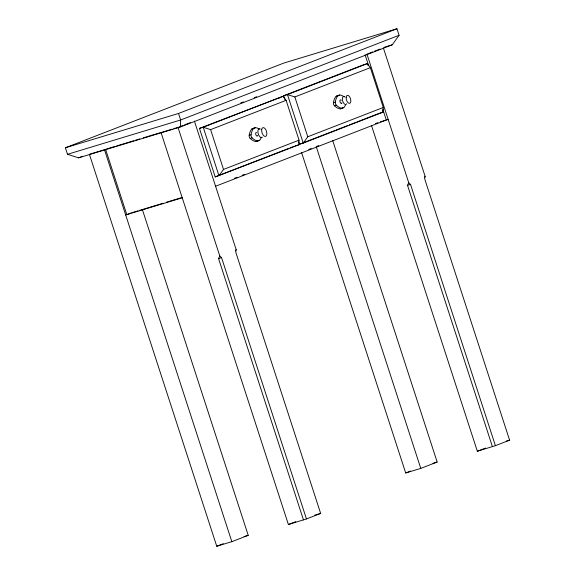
<?xml version="1.0" encoding="UTF-8"?>
<svg xmlns="http://www.w3.org/2000/svg" width="575" height="575" viewBox="0 0 575 575"><rect width="100%" height="100%" fill="white"/><g stroke="black" fill="none" stroke-linecap="round" stroke-linejoin="round"><path stroke-width="0.86" d="M180.392 126.967L180.643 119.988L178.523 113.455L396.958 28.75L399.079 35.283L392.272 44.8L180.392 126.967L78.574 157.845L67.519 154.301L65.399 147.768L283.834 63.063L396.958 28.75M298.871 144.799L299.043 140.149L286.106 100.337L283.101 96.277L199.453 128.397L215.215 176.92L298.871 144.799L295.097 145.942M285.085 99.985L283.705 95.73L363.587 64.752L367.353 63.602L370.357 67.663L383.295 107.475L383.122 112.125L303.241 143.103L299.467 144.253L298.641 141.694M194.393 121.059L236.138 249.536L235.75 252.138L320.656 513.446L306.461 518.952L288.398 524.522L161.043 132.559M383.338 47.79L425.083 176.266L424.695 178.868L509.601 440.17L495.406 445.675L477.343 451.246L371.486 125.465M303.478 519.944L218.579 258.635L219.751 255.889L178.006 127.413L173.765 128.699M235.549 250.908L236.138 249.536M492.423 446.674L407.524 185.366L408.696 182.62L366.958 54.143L372.686 51.915M424.494 177.639L425.083 176.266M299.043 140.149L223.524 169.431L218.989 175.778L203.219 127.255L283.101 96.277L283.303 96.895M383.295 107.475L307.776 136.764L303.241 143.103L287.471 94.58L367.353 63.602L367.907 65.306M258.017 140.501A20.635 10.53 73.1 0 1 257.715 140.868L256.019 141.522A18.853 9.617 73.1 0 1 250.175 138.417A2.293 1.172 73.1 0 1 249.176 135.341A18.853 9.617 73.1 0 1 251.915 128.901L255.501 127.672A18.853 9.617 73.1 0 1 259.382 129.159M251.915 128.901L255.501 127.672M261.417 137.209A20.635 10.53 73.1 0 1 259.598 140.293L256.019 141.522M341.191 108.747L340.271 108.847A18.853 9.617 73.1 0 1 334.427 105.743A2.293 1.172 73.1 0 1 333.428 102.666A18.853 9.617 73.1 0 1 336.167 96.233L339.753 95.004A18.853 9.617 73.1 0 1 344.13 96.844M336.167 96.233L339.753 95.004M78.574 157.845L82.764 156.22M399.079 35.283L180.643 119.988L67.519 154.301M240.86 102.882L243.354 101.912M254.193 97.707L256.694 96.737M178.825 127.097L182.922 125.508M184.561 124.868L190.296 122.647M374.325 51.283L380.061 49.055M199.453 128.397L203.219 127.255L210.594 129.619L286.106 100.337M283.705 95.73L287.471 94.58L294.846 96.945L370.357 67.663M215.215 176.92L288.442 148.522M290.109 147.883L294.263 146.266M299.467 144.253L334.42 130.697M336.08 130.051L347.731 125.537M349.392 124.89L355.221 122.626M356.881 121.986L378.515 113.591M125.702 215.043L131.165 212.923M234.535 178.257L237.037 177.287M242.039 175.346L244.54 174.376M308.725 149.486L311.226 148.515M316.228 146.575L318.73 145.604M375.418 123.618L377.919 122.647M215.402 186.314L386.292 120.038L382.713 109.013M216.753 546.25L231.833 541.679L104.478 149.716L89.398 154.287L216.753 546.25L223.301 543.706M301.508 152.31L405.698 472.981L410.615 471.069M231.833 541.679L248.22 535.325L142.363 209.537M405.698 472.981L420.778 468.402L437.165 462.048L332.695 140.53M288.398 524.522L295.766 521.662M477.343 451.246L485.53 448.069M407.524 185.366L410.5 184.374L495.406 445.675M218.579 258.635L221.555 257.643L306.461 518.952M384.567 47.136L392.272 44.8M65.399 147.768L178.523 113.455M106.425 149.033L115 146.431M116.711 145.913L133.853 140.71M135.563 140.192L139.847 138.891M143.276 137.856L160.418 132.653M161.891 132.3L172.069 129.217M333.428 102.666L335.311 102.091A18.853 9.617 73.1 0 1 338.057 95.658M334.427 105.743L336.31 105.175A18.853 9.617 73.1 0 0 342.154 108.28L343.85 107.618A20.635 10.53 73.1 0 0 345.668 104.535M249.176 135.341L251.059 134.766A18.853 9.617 73.1 0 1 253.805 128.333M343.225 107.812L341.967 108.193A20.635 10.53 73.1 0 0 342.269 107.834M340.271 108.847L342.154 108.28M250.175 138.417L252.058 137.849A18.853 9.617 73.1 0 0 257.902 140.954M257.715 140.868L259.598 140.293M379.349 113.275L383.122 112.125L382.569 110.429M380.427 121.821L388.183 119.471M132.02 212.664L138.022 210.845M139.732 210.321L162.876 203.306M166.304 202.263L181.729 197.584M182.505 197.721L126.795 214.619L105.57 149.292M432.975 463.321L437.165 462.048M506.295 441.082L509.601 440.17M244.03 536.59L248.22 535.325M314.834 515.121L320.656 513.446M408.696 182.62L410.5 184.374M219.751 255.889L221.555 257.643M365.067 54.711L368.654 65.744M316.315 146.884L420.778 468.402M294.846 96.945L307.776 136.764M279.335 97.419L279.536 98.038M210.594 129.619L223.524 169.431M253.611 128.247A18.853 9.617 73.1 0 1 254.56 128.39M337.863 95.572A18.853 9.617 73.1 0 1 338.812 95.716M252.058 137.849A2.293 1.172 73.1 0 1 251.059 134.766M257.722 135.305A1.833 0.934 73.1 0 1 256.572 135.865A1.833 0.934 73.1 0 1 255.659 133.594A1.833 0.934 73.1 0 1 256.651 132.631M336.31 105.175A2.293 1.172 73.1 0 1 335.311 102.091M341.643 103.313A1.833 0.934 73.1 0 1 339.933 101.322A1.833 0.934 73.1 0 1 341.284 100.287M341.938 102.788A1.833 0.934 73.1 0 1 341.823 103.097M262.401 137.159A4.578 2.336 73.1 0 1 258.125 133.443A4.578 2.336 73.1 0 1 260.338 128.972M346.689 103.795A4.14 2.113 73.1 0 1 342.621 100.826A4.14 2.113 73.1 0 1 344.863 96.866M261.697 129.548A4.578 2.336 73.1 0 0 265.046 136.455A4.578 2.336 73.1 0 0 265.988 130.079A4.578 2.336 73.1 0 0 261.697 129.548M346.143 97.635A4.14 2.113 73.1 0 0 349.55 103.349A4.14 2.113 73.1 0 0 349.787 97.067A4.14 2.113 73.1 0 0 346.143 97.635"/></g></svg>
